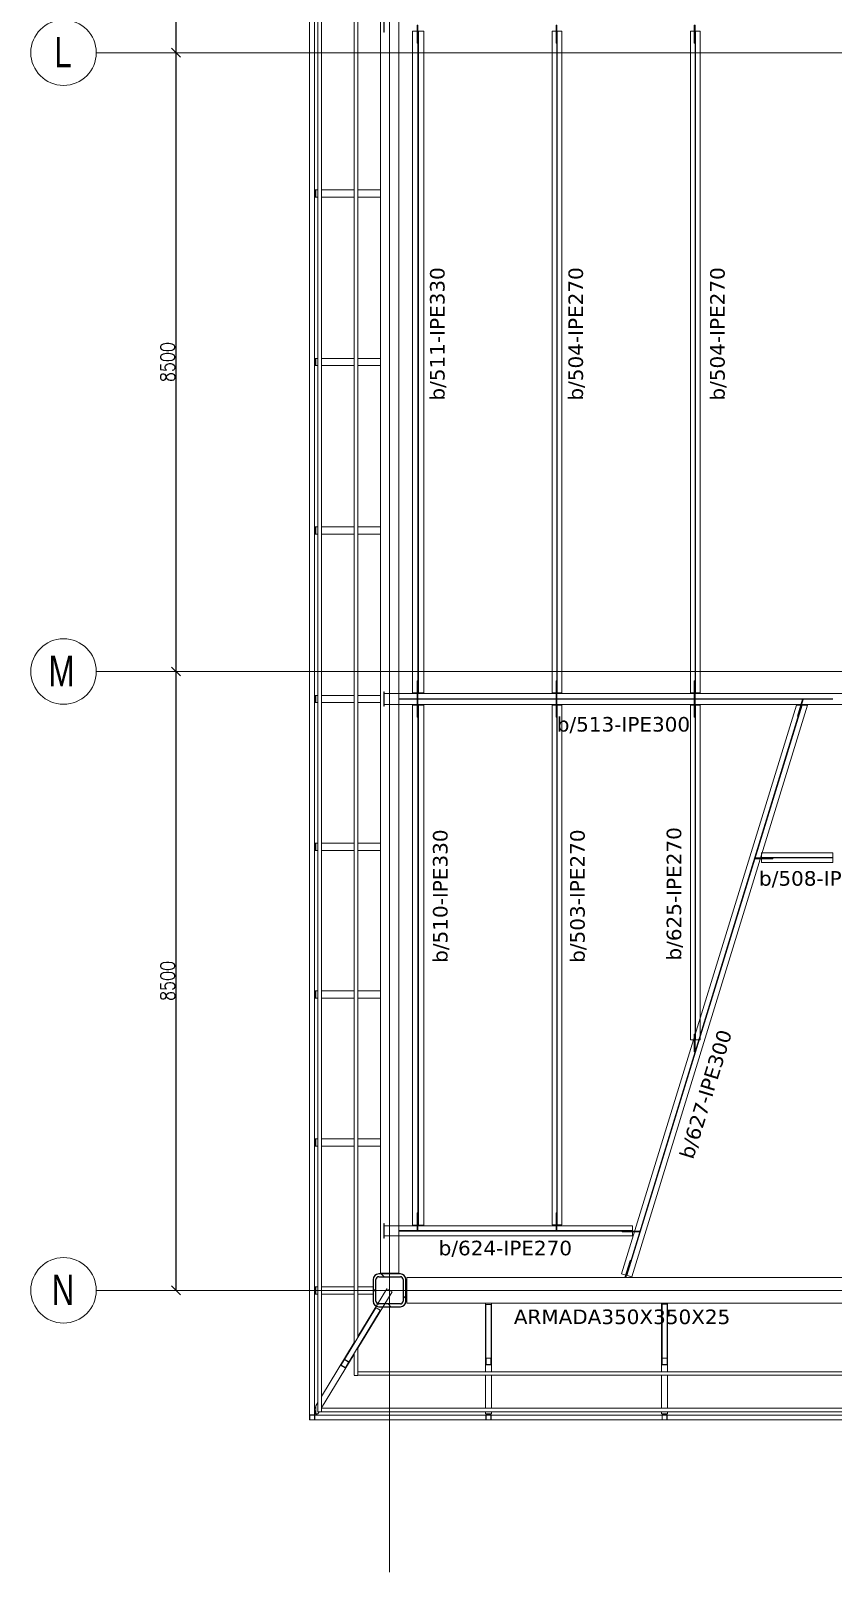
# Model space of a CAD drawing. Header units: millimetres. Extents: x -3255 to 77194, y -21218 to 30112.
# Drawn here: x -900 to 10125, y -3871 to 17300 of the extents above; entities that cross this region are included whole.
import ezdxf

# ---------------------------------------------------------------- set-up
doc = ezdxf.new("R2010")
doc.units = ezdxf.units.MM
doc.header["$LTSCALE"] = 0.9
doc.linetypes.add('Grid Line', pattern=[3.33375, 1.905, -0.47625, 0.47625, -0.47625])
for name, color, linetype, lineweight in [('0-3', 50, 'Continuous', 5), ('A_ALMA', 255, 'Continuous', 5), ('E_COLUMNAS-1', 254, 'Continuous', 5), ('E_COLUMNAS-2', 1, 'Continuous', 25), ('E_COLUMNAS-3', 1, 'Continuous', 35), ('E_EJES', 8, 'Continuous', 9), ('E_EJES-1', 8, 'Grid Line', 9), ('E_TEXTO', 3, 'Continuous', 5), ('E_VIGAS', 5, 'Continuous', 15), ('E_VIGAS-1', 5, 'Continuous', 5), ('E_VIGAS-2', 10, 'Continuous', 5), ('E_VIGAS-3', 5, 'Continuous', 25), ('P-PLATINA', 6, 'Continuous', 13), ('S-COLS-HDLN-1', 52, 'Continuous', 9), ('VIGAS_HCB', 253, 'Continuous', 15)]:
    doc.layers.add(name, color=color, linetype=linetype, lineweight=lineweight)
doc.layers.add('COTAS', color=8, linetype='Continuous')
doc.styles.add('CNI_COTAS', font='romans.shx', dxfattribs={"width": 0.8})
doc.styles.add('Swis721 LtCn BT_1', font='swisscl.ttf', dxfattribs={"height": 0.42})
doc.styles.add('VERDANA', font='verdana.ttf')
doc.dimstyles.new('1.5', dxfattribs={"dimscale": 0, "dimtxt": 200, "dimasz": 120, "dimexe": 4, "dimexo": 4, "dimgap": 15, "dimtad": 1, "dimdec": 0, "dimzin": 4, "dimdsep": 46, "dimtxsty": 'CNI_COTAS', "dimblk": 'OBLIQUE', "dimcen": -0.09, "dimclrd": 256, "dimclrt": 3, "dimadec": 0, "dimazin": 0, "dimtfac": 1, "dimtdec": 0, "dimtmove": 2, "dimatfit": 0, "dimldrblk": 'OBLIQUE', "dimfxl": 0.05, "dimtolj": 1, "dimtzin": 0, "dimarcsym": 0})

# ---------------------------------------------------------------- blocks, each defined once
blk = doc.blocks.new('EST_SFM_VIGA-METALICA-SECCION-C - EST_SFM_VIGA-METALICA-UPN160-1602621-_38_00m_N_E_-NIVEL-10 DOC')
at = {"layer": 'E_VIGAS-1'}
for p, q in [((14.466, 0.047), (-14.455, 0.047)), ((14.471, 0.047), (14.468, 0.047)), ((14.471, 0.047), (14.471, -0.016)), ((-14.46, -0.018), (14.471, -0.018))]:
    blk.add_line(p, q, dxfattribs=at)
blk = doc.blocks.new('EST_SFM_VIGA-METALICA-SECCION-C - EST_SFM_VIGA-METALICA-UPN100-1529610-_38_00m_N_E_-NIVEL-10 DOC')
at = {"layer": 'E_VIGAS-2'}
for p, q in [((14.393, 0.032), (-14.441, 0.032)), ((14.393, 0.032), (14.393, -0.018)), ((-14.442, -0.018), (14.393, -0.018))]:
    blk.add_line(p, q, dxfattribs=at)
blk = doc.blocks.new('EST_SFM_VIGA-METALICA-SECCION-C - EST_SFM_VIGA-METALICA-UPN100-1529678-_38_00m_N_E_-NIVEL-10 DOC')
at = {"layer": 'E_VIGAS-2'}
for p, q in [((13.374, 0.018), (-13.422, 0.018)), ((13.894, 0.018), (13.507, 0.018)), ((13.894, 0.018), (13.894, -0.032)), ((-13.504, -0.032), (13.456, -0.032)), ((13.59, -0.032), (13.893, -0.032))]:
    blk.add_line(p, q, dxfattribs=at)
blk = doc.blocks.new('EST_SFM_VIGA-METALICA-SECCION-C - EST_SFM_VIGA-METALICA-UPN100-1527742-_38_00m_N_E_-NIVEL-10 DOC')
at = {"layer": 'E_VIGAS-2'}
for p, q in [((-34.827, -0.032), (-34.827, 0.018)), ((34.044, 0.018), (-34.827, 0.018)), ((-34.827, -0.032), (34.044, -0.032))]:
    blk.add_line(p, q, dxfattribs=at)
blk = doc.blocks.new('EST_SFM_VIGA-METALICA-SECCION-C - EST_SFM_VIGA-METALICA-UPN100-1527772-_38_00m_N_E_-NIVEL-10 DOC')
at = {"layer": 'E_VIGAS-2'}
for p, q in [((-34.929, -0.018), (-34.929, 0.032)), ((34.942, 0.032), (-34.929, 0.032)), ((-34.929, -0.018), (34.942, -0.018))]:
    blk.add_line(p, q, dxfattribs=at)
blk = doc.blocks.new('EST_SFM_VIGA-METALICA-SECCION-C - EST_SFM_VIGA-METALICA-UPN160-1579051-_38_00m_N_E_-NIVEL-10 DOC')
at = {"layer": 'E_VIGAS-1'}
for p, q in [((-35.108, 0.047), (-35.175, 0.047)), ((-32.753, 0.047), (-35.107, 0.047)), ((-32.685, 0.047), (-32.751, 0.047)), ((-30.333, 0.047), (-32.684, 0.047)), ((-30.265, 0.047), (-30.331, 0.047)), ((30.107, 0.047), (-30.264, 0.047)), ((-35.176, -0.018), (-35.176, -0.012)), ((-35.176, -0.018), (-35.17, -0.018)), ((-35.112, -0.018), (-32.747, -0.018)), ((-32.689, -0.018), (-30.327, -0.018)), ((-30.269, -0.018), (30.113, -0.018))]:
    blk.add_line(p, q, dxfattribs=at)
blk = doc.blocks.new('EST_SCM_COLUMNA-METALICA-SECCION-CUADRADA - EST_SCM_COLUMNA-TUBULAR-CUADRADA_PTEØ_70x70 e_3mm-1587150-_38_00m_N_E_-NIVEL-10 DOC')
at = {"layer": 'E_COLUMNAS-1'}
for p, q in [((-0.035, -0.029), (-0.035, 0.029)), ((-0.032, 0.029), (-0.032, -0.029)), ((-0.029, 0.035), (0.029, 0.035)), ((0.029, 0.032), (-0.029, 0.032)), ((0.032, -0.029), (0.032, 0.029)), ((0.035, 0.029), (0.035, -0.029)), ((-0.029, -0.032), (0.029, -0.032)), ((0.029, -0.035), (-0.029, -0.035))]:
    blk.add_line(p, q, dxfattribs=at)
for centre, radius, start, end in [((-0.029, 0.029), 0.006, 90, 180), ((-0.029, 0.029), 0.003, 90, 180), ((0.029, 0.029), 0.006, 0, 90), ((0.029, 0.029), 0.003, 0, 90), ((0.029, 0.029), 0.006, 10, 80), ((0.029, 0.029), 0.003, 30, 60), ((-0.029, -0.029), 0.006, 180, 270), ((-0.029, -0.029), 0.003, 180, 270), ((0.029, -0.029), 0.006, 270, 0), ((0.029, -0.029), 0.003, 270, 360)]:
    blk.add_arc(centre, radius, start, end, dxfattribs=at)
blk = doc.blocks.new('EST_SCM_COLUMNA-METALICA-SECCION-CUADRADA - EST_SCM_COLUMNA-TUBULAR-CUADRADA_PTEØ_70x70 e_3mm-V24-_38_00m_N_E_-NIVEL-10 DOC')
at = {"layer": 'E_COLUMNAS-1'}
for p, q in [((-0.035, -0.029), (-0.035, 0.029)), ((-0.032, 0.029), (-0.032, -0.029)), ((-0.029, 0.035), (0.029, 0.035)), ((0.029, 0.032), (-0.029, 0.032)), ((0.032, -0.029), (0.032, 0.029)), ((0.035, 0.029), (0.035, -0.029)), ((-0.029, -0.032), (0.029, -0.032)), ((0.029, -0.035), (-0.029, -0.035))]:
    blk.add_line(p, q, dxfattribs=at)
for centre, radius, start, end in [((-0.029, 0.029), 0.006, 90, 180), ((-0.029, 0.029), 0.006, 90, 170), ((-0.029, 0.029), 0.003, 90, 180), ((-0.029, 0.029), 0.003, 90, 150), ((0.029, 0.029), 0.006, 0, 90), ((0.029, 0.029), 0.006, 10, 90), ((0.029, 0.029), 0.003, 0, 90), ((0.029, 0.029), 0.003, 30, 90), ((-0.029, -0.029), 0.006, 180, 270), ((-0.029, -0.029), 0.003, 180, 270), ((0.029, -0.029), 0.006, 270, 0), ((0.029, -0.029), 0.003, 270, 360)]:
    blk.add_arc(centre, radius, start, end, dxfattribs=at)
blk = doc.blocks.new('DCTIB_CNI_EST_MOD-1A-FAC_0001_rvt-2-_38_00m_N_E_-NIVEL-10 DOC')
at = {"layer": 'E_COLUMNAS-1'}
for centre, radius, start, end in [((-75.196, 138.946), 0.006, 10, 80), ((-75.196, 138.946), 0.006, 10, 80), ((-75.196, 138.946), 0.003, 30, 60), ((-75.196, 138.946), 0.003, 30, 60), ((-72.831, 138.946), 0.006, 90, 170), ((-72.831, 138.946), 0.006, 90, 170), ((-72.831, 138.946), 0.003, 90, 150), ((-72.831, 138.946), 0.003, 90, 150), ((-72.773, 138.946), 0.006, 10, 90), ((-72.773, 138.946), 0.006, 10, 90), ((-72.773, 138.946), 0.003, 30, 90), ((-72.773, 138.946), 0.003, 30, 90), ((-70.411, 138.946), 0.006, 90, 170), ((-70.411, 138.946), 0.006, 90, 170), ((-70.411, 138.946), 0.003, 90, 150), ((-70.411, 138.946), 0.003, 90, 150), ((-70.353, 138.946), 0.006, 10, 90), ((-70.353, 138.946), 0.006, 10, 90), ((-70.353, 138.946), 0.003, 30, 90), ((-70.353, 138.946), 0.003, 30, 90)]:
    blk.add_arc(centre, radius, start, end, dxfattribs=at)
at = {"layer": 'E_VIGAS-1'}
for p, q in [((-75.177, 155.778), (-75.195, 155.778)), ((-75.195, 155.731), (-75.181, 155.731)), ((-75.181, 155.725), (-75.195, 155.725)), ((-75.195, 155.678), (-75.177, 155.678)), ((-75.181, 155.731), (-75.176, 155.731)), ((-75.181, 155.731), (-75.176, 155.731)), ((-75.177, 155.731), (-75.181, 155.731)), ((-75.176, 155.725), (-75.181, 155.725)), ((-75.181, 155.725), (-75.177, 155.725)), ((-75.176, 155.725), (-75.181, 155.725)), ((-75.177, 155.741), (-75.177, 155.778)), ((-75.177, 155.778), (-75.175, 155.778)), ((-75.177, 155.678), (-75.177, 155.716)), ((-75.175, 155.678), (-75.177, 155.678)), ((-75.175, 155.678), (-75.175, 155.778)), ((-75.175, 155.778), (-75.147, 155.778)), ((-75.175, 155.778), (-75.175, 155.678)), ((-75.175, 155.678), (-75.147, 155.678)), ((-75.097, 155.778), (-74.647, 155.778)), ((-75.097, 155.678), (-74.647, 155.678)), ((-74.597, 155.778), (-74.286, 155.778)), ((-74.597, 155.678), (-74.286, 155.678)), ((-74.286, 155.778), (-74.286, 155.678)), ((-75.177, 153.464), (-75.195, 153.464)), ((-75.195, 153.417), (-75.181, 153.417)), ((-75.181, 153.411), (-75.195, 153.411)), ((-75.195, 153.364), (-75.177, 153.364)), ((-75.181, 153.417), (-75.176, 153.417)), ((-75.181, 153.417), (-75.176, 153.417)), ((-75.177, 153.417), (-75.181, 153.417)), ((-75.176, 153.411), (-75.181, 153.411)), ((-75.181, 153.411), (-75.177, 153.411)), ((-75.176, 153.411), (-75.181, 153.411)), ((-75.177, 153.464), (-75.175, 153.464)), ((-75.177, 153.426), (-75.177, 153.464)), ((-75.177, 153.364), (-75.177, 153.401)), ((-75.175, 153.364), (-75.177, 153.364)), ((-75.175, 153.364), (-75.175, 153.464)), ((-75.175, 153.464), (-75.175, 153.364)), ((-75.147, 153.464), (-75.175, 153.464)), ((-75.147, 153.364), (-75.175, 153.364)), ((-74.647, 153.464), (-75.097, 153.464)), ((-74.647, 153.364), (-75.097, 153.364)), ((-74.287, 153.464), (-74.597, 153.464)), ((-74.287, 153.364), (-74.597, 153.364)), ((-74.287, 153.464), (-74.287, 153.364)), ((-75.177, 151.149), (-75.195, 151.149)), ((-75.195, 151.102), (-75.181, 151.102)), ((-75.181, 151.097), (-75.195, 151.097)), ((-75.195, 151.049), (-75.177, 151.049)), ((-75.181, 151.102), (-75.176, 151.102)), ((-75.181, 151.102), (-75.176, 151.102)), ((-75.177, 151.102), (-75.181, 151.102)), ((-75.176, 151.097), (-75.181, 151.097)), ((-75.181, 151.097), (-75.177, 151.097)), ((-75.176, 151.097), (-75.181, 151.097)), ((-75.177, 151.112), (-75.177, 151.149)), ((-75.177, 151.149), (-75.175, 151.149)), ((-75.177, 151.049), (-75.177, 151.087)), ((-75.175, 151.049), (-75.177, 151.049)), ((-75.175, 151.049), (-75.175, 151.149)), ((-75.175, 151.149), (-75.147, 151.149)), ((-75.175, 151.149), (-75.175, 151.049)), ((-75.175, 151.049), (-75.147, 151.049)), ((-75.097, 151.149), (-74.647, 151.149)), ((-75.097, 151.049), (-74.647, 151.049)), ((-74.597, 151.149), (-74.287, 151.149)), ((-74.597, 151.049), (-74.287, 151.049)), ((-74.287, 151.149), (-74.287, 151.049)), ((-75.177, 148.835), (-75.195, 148.835)), ((-75.177, 148.835), (-75.175, 148.835)), ((-75.177, 148.798), (-75.177, 148.835)), ((-75.175, 148.735), (-75.175, 148.835)), ((-75.175, 148.835), (-75.175, 148.735)), ((-75.147, 148.835), (-75.175, 148.835)), ((-74.647, 148.835), (-75.097, 148.835)), ((-74.287, 148.835), (-74.597, 148.835)), ((-74.287, 148.835), (-74.287, 148.735)), ((-75.195, 148.788), (-75.181, 148.788)), ((-75.181, 148.782), (-75.195, 148.782)), ((-75.195, 148.735), (-75.177, 148.735)), ((-75.181, 148.788), (-75.176, 148.788)), ((-75.181, 148.788), (-75.176, 148.788)), ((-75.177, 148.788), (-75.181, 148.788)), ((-75.176, 148.782), (-75.181, 148.782)), ((-75.181, 148.782), (-75.177, 148.782)), ((-75.176, 148.782), (-75.181, 148.782)), ((-75.177, 148.735), (-75.177, 148.772)), ((-75.175, 148.735), (-75.177, 148.735)), ((-75.147, 148.735), (-75.175, 148.735)), ((-74.647, 148.735), (-75.097, 148.735)), ((-74.287, 148.735), (-74.597, 148.735)), ((-75.177, 146.804), (-75.195, 146.804)), ((-75.195, 146.757), (-75.181, 146.757)), ((-75.181, 146.752), (-75.195, 146.752)), ((-75.181, 146.757), (-75.176, 146.757)), ((-75.181, 146.757), (-75.176, 146.757)), ((-75.177, 146.757), (-75.181, 146.757)), ((-75.176, 146.752), (-75.181, 146.752)), ((-75.181, 146.752), (-75.177, 146.752)), ((-75.176, 146.752), (-75.181, 146.752)), ((-75.177, 146.767), (-75.177, 146.804)), ((-75.177, 146.804), (-75.175, 146.804)), ((-75.177, 146.704), (-75.177, 146.742)), ((-75.175, 146.704), (-75.175, 146.804)), ((-75.175, 146.804), (-75.147, 146.804)), ((-75.175, 146.804), (-75.175, 146.704)), ((-75.097, 146.804), (-74.647, 146.804)), ((-74.597, 146.804), (-74.286, 146.804)), ((-74.286, 146.804), (-74.286, 146.704)), ((-75.195, 146.704), (-75.177, 146.704)), ((-75.175, 146.704), (-75.177, 146.704)), ((-75.175, 146.704), (-75.147, 146.704)), ((-75.097, 146.704), (-74.647, 146.704)), ((-74.597, 146.704), (-74.286, 146.704)), ((-75.177, 144.774), (-75.195, 144.774)), ((-75.195, 144.726), (-75.181, 144.726)), ((-75.181, 144.721), (-75.195, 144.721)), ((-75.195, 144.674), (-75.177, 144.674)), ((-75.181, 144.726), (-75.176, 144.726)), ((-75.181, 144.726), (-75.176, 144.726)), ((-75.177, 144.726), (-75.181, 144.726)), ((-75.176, 144.721), (-75.181, 144.721)), ((-75.181, 144.721), (-75.177, 144.721)), ((-75.176, 144.721), (-75.181, 144.721)), ((-75.177, 144.774), (-75.175, 144.774)), ((-75.177, 144.736), (-75.177, 144.774)), ((-75.177, 144.674), (-75.177, 144.711)), ((-75.175, 144.674), (-75.177, 144.674)), ((-75.175, 144.674), (-75.175, 144.774)), ((-75.175, 144.774), (-75.175, 144.674)), ((-75.147, 144.774), (-75.175, 144.774)), ((-75.147, 144.674), (-75.175, 144.674)), ((-74.647, 144.774), (-75.097, 144.774)), ((-74.647, 144.674), (-75.097, 144.674)), ((-74.286, 144.774), (-74.597, 144.774)), ((-74.286, 144.674), (-74.597, 144.674)), ((-74.286, 144.774), (-74.286, 144.674)), ((-75.177, 142.743), (-75.195, 142.743)), ((-75.195, 142.696), (-75.181, 142.696)), ((-75.181, 142.696), (-75.176, 142.696)), ((-75.181, 142.696), (-75.176, 142.696)), ((-75.177, 142.696), (-75.181, 142.696)), ((-75.177, 142.706), (-75.177, 142.743)), ((-75.177, 142.743), (-75.175, 142.743)), ((-75.175, 142.643), (-75.175, 142.743)), ((-75.175, 142.743), (-75.147, 142.743)), ((-75.175, 142.743), (-75.175, 142.643)), ((-75.097, 142.743), (-74.647, 142.743)), ((-74.597, 142.743), (-74.287, 142.743)), ((-74.287, 142.743), (-74.287, 142.643)), ((-75.181, 142.69), (-75.195, 142.69)), ((-75.195, 142.643), (-75.177, 142.643)), ((-75.176, 142.69), (-75.181, 142.69)), ((-75.181, 142.69), (-75.177, 142.69)), ((-75.176, 142.69), (-75.181, 142.69)), ((-75.177, 142.643), (-75.177, 142.68)), ((-75.175, 142.643), (-75.177, 142.643)), ((-75.175, 142.643), (-75.147, 142.643)), ((-75.097, 142.643), (-74.647, 142.643)), ((-74.597, 142.643), (-74.287, 142.643)), ((-75.177, 140.712), (-75.195, 140.712)), ((-75.195, 140.665), (-75.181, 140.665)), ((-75.181, 140.66), (-75.195, 140.66)), ((-75.195, 140.612), (-75.177, 140.612)), ((-75.181, 140.665), (-75.176, 140.665)), ((-75.181, 140.665), (-75.176, 140.665)), ((-75.177, 140.665), (-75.181, 140.665)), ((-75.176, 140.66), (-75.181, 140.66)), ((-75.181, 140.66), (-75.177, 140.66)), ((-75.176, 140.66), (-75.181, 140.66)), ((-75.177, 140.712), (-75.175, 140.712)), ((-75.177, 140.675), (-75.177, 140.712)), ((-75.177, 140.612), (-75.177, 140.65)), ((-75.175, 140.612), (-75.177, 140.612)), ((-75.175, 140.612), (-75.175, 140.712)), ((-75.175, 140.712), (-75.175, 140.612)), ((-75.147, 140.712), (-75.175, 140.712)), ((-75.147, 140.612), (-75.175, 140.612)), ((-74.647, 140.712), (-75.097, 140.712)), ((-74.647, 140.612), (-75.097, 140.612)), ((-74.387, 140.712), (-74.597, 140.712)), ((-74.597, 140.027), (-74.197, 140.684)), ((-74.597, 139.869), (-74.127, 140.641)), ((-74.387, 140.612), (-74.597, 140.612)), ((-74.387, 140.712), (-74.387, 140.612)), ((-74.197, 140.684), (-74.127, 140.641)), ((-74.35, 140.421), (-74.782, 139.711)), ((-74.723, 139.675), (-74.29, 140.384)), ((-74.291, 140.389), (-74.346, 140.423)), ((-72.843, 140.488), (-72.815, 140.488)), ((-72.843, 140.487), (-72.761, 140.487)), ((-72.843, 139.545), (-72.843, 140.487)), ((-72.837, 140.465), (-72.837, 139.727)), ((-72.77, 140.469), (-72.834, 140.469)), ((-72.805, 140.488), (-72.805, 140.487)), ((-72.8, 140.488), (-72.805, 140.488)), ((-72.8, 140.487), (-72.8, 140.488)), ((-72.789, 140.488), (-72.761, 140.488)), ((-72.767, 139.727), (-72.767, 140.465)), ((-72.761, 139.545), (-72.761, 140.487)), ((-70.423, 140.488), (-70.341, 140.488)), ((-70.423, 139.545), (-70.423, 140.488)), ((-70.417, 140.468), (-70.417, 139.727)), ((-70.35, 140.472), (-70.414, 140.472)), ((-70.347, 139.727), (-70.347, 140.468)), ((-70.341, 139.545), (-70.341, 140.488)), ((-75.097, 139.206), (-74.647, 139.944)), ((-75.097, 139.048), (-74.647, 139.787)), ((-72.77, 139.731), (-72.834, 139.731)), ((-70.35, 139.731), (-70.414, 139.731)), ((-74.782, 139.711), (-74.828, 139.637)), ((-74.827, 139.632), (-74.772, 139.599)), ((-74.826, 139.637), (-74.781, 139.711)), ((-74.822, 139.644), (-74.826, 139.637)), ((-74.771, 139.601), (-74.826, 139.634)), ((-74.779, 139.714), (-74.781, 139.711)), ((-74.779, 139.712), (-74.724, 139.678)), ((-74.723, 139.68), (-74.778, 139.713)), ((-74.724, 139.676), (-74.769, 139.602)), ((-74.769, 139.602), (-74.765, 139.609)), ((-74.768, 139.601), (-74.723, 139.675)), ((-74.724, 139.676), (-74.722, 139.679)), ((-72.837, 139.727), (-72.837, 139.645)), ((-72.836, 139.731), (-72.836, 139.727)), ((-72.836, 139.645), (-72.836, 139.727)), ((-72.836, 139.652), (-72.836, 139.645)), ((-72.834, 139.729), (-72.77, 139.729)), ((-72.77, 139.643), (-72.834, 139.643)), ((-72.834, 139.641), (-72.77, 139.641)), ((-72.769, 139.727), (-72.769, 139.731)), ((-72.769, 139.727), (-72.769, 139.645)), ((-72.769, 139.645), (-72.769, 139.652)), ((-72.767, 139.645), (-72.767, 139.727)), ((-70.417, 139.727), (-70.417, 139.645)), ((-70.416, 139.731), (-70.416, 139.727)), ((-70.416, 139.645), (-70.416, 139.727)), ((-70.416, 139.652), (-70.416, 139.645)), ((-70.414, 139.729), (-70.35, 139.729)), ((-70.35, 139.643), (-70.414, 139.643)), ((-70.414, 139.641), (-70.35, 139.641)), ((-70.349, 139.727), (-70.349, 139.731)), ((-70.349, 139.727), (-70.349, 139.645)), ((-70.349, 139.645), (-70.349, 139.652)), ((-70.347, 139.645), (-70.347, 139.727)), ((-72.843, 139.045), (-72.843, 139.495)), ((-72.761, 139.045), (-72.761, 139.495)), ((-70.423, 139.045), (-70.423, 139.495)), ((-70.341, 139.045), (-70.341, 139.495)), ((-75.175, 139.078), (-75.147, 139.124)), ((-75.176, 139.065), (-75.195, 139.033)), ((-75.181, 138.994), (-75.178, 138.999)), ((-75.178, 138.99), (-75.181, 138.984)), ((-75.176, 139.023), (-75.176, 139.076)), ((-75.176, 138.966), (-75.176, 138.972)), ((-75.176, 138.972), (-75.176, 138.966)), ((-75.147, 138.966), (-75.176, 138.966)), ((-75.175, 139.078), (-75.175, 138.967)), ((-75.175, 138.967), (-75.147, 138.967)), ((-75.175, 138.961), (-75.174, 138.959)), ((-75.173, 138.957), (-75.172, 138.955)), ((-75.171, 138.952), (-75.171, 138.95)), ((-75.166, 138.947), (-75.155, 138.966)), ((-75.147, 138.967), (-75.13, 138.995)), ((-72.843, 138.967), (-72.843, 138.995)), ((-72.761, 138.967), (-72.843, 138.967)), ((-72.843, 138.966), (-72.843, 138.967)), ((-72.843, 138.967), (-72.761, 138.967)), ((-72.843, 138.966), (-72.815, 138.966)), ((-72.815, 138.966), (-72.843, 138.966)), ((-72.805, 138.961), (-72.805, 138.966)), ((-72.805, 138.952), (-72.805, 138.961)), ((-72.805, 138.947), (-72.805, 138.949)), ((-72.8, 138.966), (-72.8, 138.961)), ((-72.8, 138.961), (-72.8, 138.952)), ((-72.8, 138.949), (-72.8, 138.947)), ((-72.761, 138.966), (-72.789, 138.966)), ((-72.789, 138.966), (-72.761, 138.966)), ((-72.761, 138.967), (-72.761, 138.995)), ((-72.761, 138.967), (-72.761, 138.966)), ((-70.423, 138.967), (-70.423, 138.995)), ((-70.423, 138.966), (-70.423, 138.967)), ((-70.423, 138.967), (-70.341, 138.967)), ((-70.395, 138.966), (-70.423, 138.966)), ((-70.385, 138.961), (-70.385, 138.966)), ((-70.385, 138.952), (-70.385, 138.961)), ((-70.385, 138.947), (-70.385, 138.949)), ((-70.38, 138.966), (-70.38, 138.961)), ((-70.38, 138.961), (-70.38, 138.952)), ((-70.38, 138.949), (-70.38, 138.947)), ((-70.341, 138.966), (-70.369, 138.966)), ((-70.341, 138.967), (-70.341, 138.995)), ((-70.341, 138.967), (-70.341, 138.966))]:
    blk.add_line(p, q, dxfattribs=at)
at = {"layer": 'E_VIGAS-1', "flags": 128}
for points in [[(-74.35, 140.421), (-74.35, 140.422), (-74.349, 140.422), (-74.348, 140.423), (-74.348, 140.423), (-74.347, 140.423), (-74.346, 140.423), (-74.346, 140.423)], [(-74.291, 140.389), (-74.29, 140.389), (-74.29, 140.388), (-74.29, 140.388), (-74.29, 140.387), (-74.29, 140.386), (-74.29, 140.385), (-74.29, 140.384)], [(-72.834, 140.469), (-72.835, 140.469), (-72.835, 140.468), (-72.836, 140.468), (-72.836, 140.467), (-72.837, 140.466), (-72.837, 140.466), (-72.837, 140.465)], [(-72.767, 140.465), (-72.767, 140.466), (-72.767, 140.466), (-72.768, 140.467), (-72.768, 140.468), (-72.769, 140.468), (-72.769, 140.469), (-72.77, 140.469)], [(-70.414, 140.472), (-70.415, 140.471), (-70.415, 140.471), (-70.416, 140.471), (-70.416, 140.47), (-70.417, 140.469), (-70.417, 140.469), (-70.417, 140.468)], [(-70.347, 140.468), (-70.347, 140.469), (-70.347, 140.469), (-70.348, 140.47), (-70.348, 140.471), (-70.349, 140.471), (-70.349, 140.471), (-70.35, 140.472)], [(-72.834, 139.731), (-72.835, 139.731), (-72.835, 139.731), (-72.836, 139.73), (-72.836, 139.73), (-72.837, 139.729), (-72.837, 139.728), (-72.837, 139.727)], [(-72.767, 139.727), (-72.767, 139.728), (-72.767, 139.729), (-72.768, 139.73), (-72.768, 139.73), (-72.769, 139.731), (-72.769, 139.731), (-72.77, 139.731)], [(-70.414, 139.731), (-70.415, 139.731), (-70.415, 139.731), (-70.416, 139.73), (-70.416, 139.73), (-70.417, 139.729), (-70.417, 139.728), (-70.417, 139.727)], [(-70.347, 139.727), (-70.347, 139.728), (-70.347, 139.729), (-70.348, 139.73), (-70.348, 139.73), (-70.349, 139.731), (-70.349, 139.731), (-70.35, 139.731)], [(-74.828, 139.637), (-74.828, 139.636), (-74.828, 139.636), (-74.828, 139.635), (-74.828, 139.634), (-74.828, 139.633), (-74.828, 139.633), (-74.827, 139.632)], [(-74.826, 139.634), (-74.826, 139.634), (-74.826, 139.635), (-74.827, 139.635), (-74.827, 139.635), (-74.827, 139.636), (-74.826, 139.636), (-74.826, 139.637)], [(-74.778, 139.713), (-74.778, 139.714), (-74.779, 139.714), (-74.78, 139.714), (-74.78, 139.713), (-74.781, 139.713), (-74.782, 139.712), (-74.782, 139.711)], [(-74.781, 139.711), (-74.781, 139.711), (-74.78, 139.711), (-74.78, 139.712), (-74.78, 139.712), (-74.779, 139.712), (-74.779, 139.712), (-74.779, 139.712)], [(-74.772, 139.599), (-74.772, 139.599), (-74.771, 139.599), (-74.77, 139.599), (-74.77, 139.599), (-74.769, 139.6), (-74.768, 139.6), (-74.768, 139.601)], [(-74.769, 139.602), (-74.769, 139.601), (-74.77, 139.601), (-74.77, 139.601), (-74.77, 139.601), (-74.771, 139.601), (-74.771, 139.601), (-74.771, 139.601), (-74.771, 139.601)], [(-74.724, 139.678), (-74.724, 139.678), (-74.724, 139.678), (-74.724, 139.678), (-74.723, 139.677), (-74.724, 139.677), (-74.724, 139.676), (-74.724, 139.676)], [(-74.723, 139.675), (-74.722, 139.676), (-74.722, 139.677), (-74.722, 139.678), (-74.722, 139.678), (-74.722, 139.679), (-74.722, 139.68), (-74.723, 139.68)], [(-72.837, 139.645), (-72.837, 139.644), (-72.837, 139.643), (-72.836, 139.642), (-72.836, 139.641), (-72.835, 139.641), (-72.835, 139.641), (-72.834, 139.641)], [(-72.836, 139.727), (-72.836, 139.728), (-72.835, 139.728), (-72.835, 139.728), (-72.835, 139.729), (-72.835, 139.729), (-72.834, 139.729), (-72.834, 139.729)], [(-72.834, 139.643), (-72.834, 139.643), (-72.835, 139.643), (-72.835, 139.643), (-72.835, 139.643), (-72.835, 139.644), (-72.836, 139.644), (-72.836, 139.645)], [(-72.77, 139.729), (-72.77, 139.729), (-72.769, 139.729), (-72.769, 139.729), (-72.769, 139.728), (-72.769, 139.728), (-72.769, 139.728), (-72.769, 139.727)], [(-72.77, 139.641), (-72.769, 139.641), (-72.769, 139.641), (-72.768, 139.641), (-72.768, 139.642), (-72.767, 139.643), (-72.767, 139.644), (-72.767, 139.645)], [(-72.769, 139.645), (-72.769, 139.644), (-72.769, 139.644), (-72.769, 139.643), (-72.769, 139.643), (-72.769, 139.643), (-72.77, 139.643), (-72.77, 139.643)], [(-70.417, 139.645), (-70.417, 139.644), (-70.417, 139.643), (-70.416, 139.642), (-70.416, 139.641), (-70.415, 139.641), (-70.415, 139.641), (-70.414, 139.641)], [(-70.416, 139.727), (-70.416, 139.728), (-70.415, 139.728), (-70.415, 139.728), (-70.415, 139.729), (-70.415, 139.729), (-70.414, 139.729), (-70.414, 139.729)], [(-70.414, 139.643), (-70.414, 139.643), (-70.415, 139.643), (-70.415, 139.643), (-70.415, 139.643), (-70.415, 139.644), (-70.416, 139.644), (-70.416, 139.645)], [(-70.35, 139.729), (-70.35, 139.729), (-70.349, 139.729), (-70.349, 139.729), (-70.349, 139.728), (-70.349, 139.728), (-70.349, 139.728), (-70.349, 139.727)], [(-70.35, 139.641), (-70.349, 139.641), (-70.349, 139.641), (-70.348, 139.641), (-70.348, 139.642), (-70.347, 139.643), (-70.347, 139.644), (-70.347, 139.645)], [(-70.349, 139.645), (-70.349, 139.644), (-70.349, 139.644), (-70.349, 139.643), (-70.349, 139.643), (-70.349, 139.643), (-70.35, 139.643), (-70.35, 139.643)], [(-75.195, 138.971), (-75.191, 138.978), (-75.186, 138.987), (-75.181, 138.994)], [(-75.181, 138.984), (-75.186, 138.977), (-75.191, 138.968), (-75.195, 138.961)], [(-75.19, 138.971), (-75.186, 138.97), (-75.182, 138.968), (-75.178, 138.964), (-75.175, 138.96), (-75.172, 138.956), (-75.171, 138.951), (-75.17, 138.947)], [(-75.176, 139.076), (-75.176, 139.077), (-75.175, 139.078)], [(-75.147, 138.967), (-75.147, 138.967), (-75.147, 138.966)]]:
    blk.add_lwpolyline(points, dxfattribs=at)
at = {"layer": 'E_VIGAS-1'}
for centre, start_param, end_param in [((-72.815, 140.488), 0, 1.570796), ((-72.815, 140.487), 4.974188, 5.497787), ((-72.815, 140.487), 6.021386, 6.283185), ((-72.789, 140.488), 1.570796, 3.141593), ((-72.789, 140.487), 3.141593, 3.403392), ((-72.789, 140.487), 3.926991, 4.45059)]:
    blk.add_ellipse(centre, major_axis=(0.0107, 0), ratio=0.002301, start_param=start_param, end_param=end_param, dxfattribs=at)
for points, knots in [([(-75.181, 155.731), (-75.181, 155.731), (-75.18, 155.731), (-75.179, 155.732), (-75.178, 155.733), (-75.177, 155.734), (-75.177, 155.735), (-75.177, 155.736), (-75.177, 155.738), (-75.177, 155.74), (-75.177, 155.741)], [0, 0, 0, 0, 0.142857, 0.285714, 0.428571, 0.571429, 0.678571, 0.732143, 0.785714, 1, 1, 1, 1]), ([(-75.177, 155.716), (-75.177, 155.716), (-75.177, 155.718), (-75.177, 155.72), (-75.177, 155.722), (-75.178, 155.724), (-75.179, 155.725), (-75.181, 155.725), (-75.181, 155.725)], [0, 0, 0, 0, 0.142857, 0.285714, 0.428571, 0.571429, 0.785714, 1, 1, 1, 1]), ([(-75.181, 153.417), (-75.181, 153.417), (-75.18, 153.417), (-75.179, 153.417), (-75.178, 153.418), (-75.177, 153.42), (-75.177, 153.421), (-75.177, 153.422), (-75.177, 153.424), (-75.177, 153.425), (-75.177, 153.426)], [0, 0, 0, 0, 0.142857, 0.285714, 0.428571, 0.571429, 0.678571, 0.732143, 0.785714, 1, 1, 1, 1]), ([(-75.177, 153.401), (-75.177, 153.402), (-75.177, 153.403), (-75.177, 153.406), (-75.177, 153.408), (-75.178, 153.409), (-75.179, 153.411), (-75.181, 153.411), (-75.181, 153.411)], [0, 0, 0, 0, 0.142857, 0.285714, 0.428571, 0.571429, 0.785714, 1, 1, 1, 1]), ([(-75.181, 151.102), (-75.181, 151.102), (-75.18, 151.102), (-75.179, 151.103), (-75.178, 151.104), (-75.177, 151.105), (-75.177, 151.107), (-75.177, 151.108), (-75.177, 151.109), (-75.177, 151.111), (-75.177, 151.112)], [0, 0, 0, 0, 0.142857, 0.285714, 0.428571, 0.571429, 0.678571, 0.732143, 0.785714, 1, 1, 1, 1]), ([(-75.177, 151.087), (-75.177, 151.088), (-75.177, 151.089), (-75.177, 151.091), (-75.177, 151.093), (-75.178, 151.095), (-75.179, 151.096), (-75.181, 151.097), (-75.181, 151.097)], [0, 0, 0, 0, 0.142857, 0.285714, 0.428571, 0.571429, 0.785714, 1, 1, 1, 1]), ([(-75.181, 148.788), (-75.181, 148.788), (-75.18, 148.788), (-75.179, 148.788), (-75.178, 148.79), (-75.177, 148.791), (-75.177, 148.792), (-75.177, 148.793), (-75.177, 148.795), (-75.177, 148.796), (-75.177, 148.798)], [0, 0, 0, 0, 0.142857, 0.285714, 0.428571, 0.571429, 0.678571, 0.732143, 0.785714, 1, 1, 1, 1]), ([(-75.177, 148.772), (-75.177, 148.773), (-75.177, 148.775), (-75.177, 148.777), (-75.177, 148.779), (-75.178, 148.781), (-75.179, 148.782), (-75.181, 148.782), (-75.181, 148.782)], [0, 0, 0, 0, 0.142857, 0.285714, 0.428571, 0.571429, 0.785714, 1, 1, 1, 1]), ([(-75.181, 146.757), (-75.181, 146.757), (-75.18, 146.757), (-75.179, 146.758), (-75.178, 146.759), (-75.177, 146.76), (-75.177, 146.762), (-75.177, 146.763), (-75.177, 146.764), (-75.177, 146.766), (-75.177, 146.767)], [0, 0, 0, 0, 0.142857, 0.285714, 0.428571, 0.571429, 0.678571, 0.732143, 0.785714, 1, 1, 1, 1]), ([(-75.177, 146.742), (-75.177, 146.742), (-75.177, 146.744), (-75.177, 146.746), (-75.177, 146.748), (-75.178, 146.75), (-75.179, 146.751), (-75.181, 146.752), (-75.181, 146.752)], [0, 0, 0, 0, 0.142857, 0.285714, 0.428571, 0.571429, 0.785714, 1, 1, 1, 1]), ([(-75.181, 144.726), (-75.181, 144.726), (-75.18, 144.727), (-75.179, 144.727), (-75.178, 144.728), (-75.177, 144.73), (-75.177, 144.731), (-75.177, 144.732), (-75.177, 144.734), (-75.177, 144.735), (-75.177, 144.736)], [0, 0, 0, 0, 0.142857, 0.285714, 0.428571, 0.571429, 0.678571, 0.732143, 0.785714, 1, 1, 1, 1]), ([(-75.177, 144.713), (-75.177, 144.713), (-75.177, 144.714), (-75.177, 144.716), (-75.177, 144.718), (-75.178, 144.719), (-75.179, 144.721), (-75.181, 144.721), (-75.181, 144.721)], [0.1002965, 0.1002965, 0.1002965, 0.1002965, 0.1428571, 0.2857143, 0.4285714, 0.5714286, 0.7857143, 1, 1, 1, 1]), ([(-75.181, 142.696), (-75.181, 142.696), (-75.18, 142.696), (-75.179, 142.697), (-75.178, 142.698), (-75.177, 142.699), (-75.177, 142.7), (-75.177, 142.701), (-75.177, 142.703), (-75.177, 142.704), (-75.177, 142.706)], [0, 0, 0, 0, 0.142857, 0.285714, 0.428571, 0.571429, 0.678571, 0.732143, 0.785714, 1, 1, 1, 1]), ([(-75.177, 142.68), (-75.177, 142.681), (-75.177, 142.683), (-75.177, 142.685), (-75.177, 142.687), (-75.178, 142.689), (-75.179, 142.69), (-75.181, 142.69), (-75.181, 142.69)], [0, 0, 0, 0, 0.142857, 0.285714, 0.428571, 0.571429, 0.785714, 1, 1, 1, 1]), ([(-75.181, 140.665), (-75.181, 140.665), (-75.18, 140.665), (-75.179, 140.666), (-75.178, 140.667), (-75.177, 140.668), (-75.177, 140.67), (-75.177, 140.671), (-75.177, 140.672), (-75.177, 140.674), (-75.177, 140.675)], [0, 0, 0, 0, 0.142857, 0.285714, 0.428571, 0.571429, 0.678571, 0.732143, 0.785714, 1, 1, 1, 1]), ([(-75.177, 140.65), (-75.177, 140.651), (-75.177, 140.652), (-75.177, 140.654), (-75.177, 140.656), (-75.178, 140.658), (-75.179, 140.659), (-75.181, 140.66), (-75.181, 140.66)], [0, 0, 0, 0, 0.142857, 0.285714, 0.428571, 0.571429, 0.785714, 1, 1, 1, 1]), ([(-75.181, 138.994), (-75.18, 138.996), (-75.178, 139.001), (-75.177, 139.009), (-75.176, 139.016), (-75.176, 139.021), (-75.176, 139.023)], [0, 0, 0, 0, 0.285714, 0.571429, 0.785714, 1, 1, 1, 1]), ([(-75.176, 138.972), (-75.176, 138.973), (-75.176, 138.975), (-75.176, 138.977), (-75.176, 138.978), (-75.176, 138.979), (-75.177, 138.98), (-75.177, 138.98), (-75.177, 138.981), (-75.177, 138.982), (-75.177, 138.982), (-75.177, 138.982), (-75.177, 138.982), (-75.177, 138.982), (-75.177, 138.983), (-75.177, 138.984), (-75.177, 138.984), (-75.177, 138.985), (-75.177, 138.985), (-75.177, 138.985), (-75.177, 138.985), (-75.177, 138.985), (-75.178, 138.986), (-75.178, 138.986), (-75.178, 138.987), (-75.178, 138.987), (-75.179, 138.987), (-75.179, 138.987), (-75.179, 138.987), (-75.18, 138.987), (-75.18, 138.986), (-75.181, 138.986), (-75.181, 138.985), (-75.181, 138.984)], [0, 0, 0, 0, 0.142857, 0.214286, 0.25, 0.285714, 0.321429, 0.357143, 0.392857, 0.410714, 0.419643, 0.428571, 0.4375, 0.446429, 0.464286, 0.5, 0.535714, 0.553571, 0.5625, 0.571429, 0.580357, 0.589286, 0.607143, 0.642857, 0.678571, 0.714286, 0.75, 0.785714, 0.821429, 0.839286, 0.857143, 0.928571, 1, 1, 1, 1]), ([(-75.181, 138.984), (-75.181, 138.985), (-75.181, 138.986), (-75.18, 138.986), (-75.18, 138.987), (-75.179, 138.987), (-75.179, 138.987), (-75.179, 138.987), (-75.178, 138.987), (-75.178, 138.987)], [0, 0, 0, 0, 0.0714286, 0.1428571, 0.1607143, 0.1785714, 0.2142857, 0.25, 0.2857143, 0.2857143, 0.2857143, 0.2857143]), ([(-75.177, 138.982), (-75.177, 138.982), (-75.177, 138.982), (-75.177, 138.982), (-75.177, 138.981), (-75.177, 138.98), (-75.177, 138.98), (-75.176, 138.979), (-75.176, 138.978), (-75.176, 138.977), (-75.176, 138.975), (-75.176, 138.973), (-75.176, 138.972)], [0.5714286, 0.5714286, 0.5714286, 0.5714286, 0.5803571, 0.5892857, 0.6071429, 0.6428571, 0.6785714, 0.7142857, 0.75, 0.7857143, 0.8571429, 1, 1, 1, 1]), ([(-72.815, 138.966), (-72.814, 138.966), (-72.813, 138.966), (-72.81, 138.966), (-72.808, 138.965), (-72.806, 138.964), (-72.805, 138.963), (-72.805, 138.962), (-72.805, 138.961)], [0, 0, 0, 0, 0.142857, 0.285714, 0.428571, 0.571429, 0.785714, 1, 1, 1, 1]), ([(-72.805, 138.961), (-72.805, 138.962), (-72.805, 138.963), (-72.807, 138.965), (-72.808, 138.965), (-72.81, 138.966), (-72.811, 138.966), (-72.812, 138.966), (-72.814, 138.966), (-72.815, 138.966)], [0, 0, 0, 0, 0.285714, 0.428571, 0.571429, 0.678571, 0.732143, 0.785714, 1, 1, 1, 1]), ([(-72.789, 138.966), (-72.79, 138.966), (-72.791, 138.966), (-72.794, 138.966), (-72.796, 138.965), (-72.798, 138.965), (-72.799, 138.963), (-72.8, 138.962), (-72.8, 138.961)], [0, 0, 0, 0, 0.142857, 0.285714, 0.428571, 0.571429, 0.785714, 1, 1, 1, 1]), ([(-72.8, 138.961), (-72.8, 138.962), (-72.799, 138.963), (-72.798, 138.965), (-72.796, 138.965), (-72.795, 138.966), (-72.794, 138.966), (-72.792, 138.966), (-72.79, 138.966), (-72.789, 138.966)], [0, 0, 0, 0, 0.285714, 0.428571, 0.571429, 0.678571, 0.732143, 0.785714, 1, 1, 1, 1]), ([(-70.395, 138.966), (-70.394, 138.966), (-70.393, 138.966), (-70.39, 138.966), (-70.388, 138.965), (-70.386, 138.964), (-70.385, 138.963), (-70.385, 138.962), (-70.385, 138.961)], [0, 0, 0, 0, 0.142857, 0.285714, 0.428571, 0.571429, 0.785714, 1, 1, 1, 1]), ([(-70.385, 138.961), (-70.385, 138.962), (-70.385, 138.963), (-70.387, 138.965), (-70.388, 138.965), (-70.39, 138.966), (-70.391, 138.966), (-70.392, 138.966), (-70.394, 138.966), (-70.395, 138.966)], [0, 0, 0, 0, 0.285714, 0.428571, 0.571429, 0.678571, 0.732143, 0.785714, 1, 1, 1, 1]), ([(-70.369, 138.966), (-70.37, 138.966), (-70.371, 138.966), (-70.374, 138.966), (-70.376, 138.965), (-70.378, 138.964), (-70.379, 138.963), (-70.38, 138.962), (-70.38, 138.961)], [0, 0, 0, 0, 0.142857, 0.285714, 0.428571, 0.571429, 0.785714, 1, 1, 1, 1]), ([(-70.38, 138.961), (-70.38, 138.962), (-70.379, 138.963), (-70.378, 138.965), (-70.376, 138.965), (-70.375, 138.966), (-70.374, 138.966), (-70.372, 138.966), (-70.37, 138.966), (-70.369, 138.966)], [0, 0, 0, 0, 0.285714, 0.428571, 0.571429, 0.678571, 0.732143, 0.785714, 1, 1, 1, 1])]:
    blk.add_open_spline(points, degree=3, knots=knots, dxfattribs=at)
for points in [[(-75.178, 139.001), (-75.179, 139), (-75.18, 138.997), (-75.181, 138.995), (-75.181, 138.994)], [(-75.176, 139.023), (-75.176, 139.021), (-75.176, 139.018), (-75.177, 139.014), (-75.177, 139.011), (-75.177, 139.009)], [(-75.176, 138.966), (-75.176, 138.966), (-75.176, 138.967), (-75.175, 138.967), (-75.175, 138.967)]]:
    blk.add_open_spline(points, degree=3, dxfattribs=at)
at = {"layer": 'E_COLUMNAS-1'}
for name, p in [('EST_SCM_COLUMNA-METALICA-SECCION-CUADRADA - EST_SCM_COLUMNA-TUBULAR-CUADRADA_PTEØ_70x70 e_3mm-1587150-_38_00m_N_E_-NIVEL-10 DOC', (-75.225, 138.917)), ('EST_SCM_COLUMNA-METALICA-SECCION-CUADRADA - EST_SCM_COLUMNA-TUBULAR-CUADRADA_PTEØ_70x70 e_3mm-V24-_38_00m_N_E_-NIVEL-10 DOC', (-72.802, 138.917)), ('EST_SCM_COLUMNA-METALICA-SECCION-CUADRADA - EST_SCM_COLUMNA-TUBULAR-CUADRADA_PTEØ_70x70 e_3mm-V24-_38_00m_N_E_-NIVEL-10 DOC', (-70.382, 138.917))]:
    blk.add_blockref(name, p, dxfattribs=at)
at = {"layer": 'E_VIGAS-1'}
for name, p, rotation in [('EST_SFM_VIGA-METALICA-SECCION-C - EST_SFM_VIGA-METALICA-UPN160-1602621-_38_00m_N_E_-NIVEL-10 DOC', (-75.242, 153.418), 270), ('EST_SFM_VIGA-METALICA-SECCION-C - EST_SFM_VIGA-METALICA-UPN100-1529610-_38_00m_N_E_-NIVEL-10 DOC', (-75.13, 153.388), 269.9999999999999), ('EST_SFM_VIGA-METALICA-SECCION-C - EST_SFM_VIGA-METALICA-UPN100-1529678-_38_00m_N_E_-NIVEL-10 DOC', (-74.615, 153.388), 270.0000000000001)]:
    blk.add_blockref(name, p, dxfattribs=dict(at, rotation=rotation))
for name, p in [('EST_SFM_VIGA-METALICA-SECCION-C - EST_SFM_VIGA-METALICA-UPN100-1527742-_38_00m_N_E_-NIVEL-10 DOC', (-39.77, 139.527)), ('EST_SFM_VIGA-METALICA-SECCION-C - EST_SFM_VIGA-METALICA-UPN160-1579051-_38_00m_N_E_-NIVEL-10 DOC', (-40.084, 138.9)), ('EST_SFM_VIGA-METALICA-SECCION-C - EST_SFM_VIGA-METALICA-UPN100-1527772-_38_00m_N_E_-NIVEL-10 DOC', (-40.169, 139.013))]:
    blk.add_blockref(name, p, dxfattribs=at)
blk = doc.blocks.new('EST_SCM_COLUMNA-METALICA-SECCION-CUADRADA - EST_SCM_COLUMNA-TUBULAR-CUADRADA_ARMADA_450X450X38-V33-_38_00m_N_E_-NIVEL-10 DOC')
at = {"layer": 'S-COLS-HDLN-1'}
h = blk.add_hatch(dxfattribs=at)
h.set_pattern_fill('FP_12', color=256, style=0, pattern_type=2)
h.set_pattern_definition([(135, (74.162, -140.662), (-0.15909903, -0.15909903), [])])
h.paths.add_polyline_path([(0.034, -0.225), (0.149, -0.225), (0.178, -0.219), (0.203, -0.203), (0.22, -0.174), (0.225, -0.149), (0.225, 0.149), (0.219, 0.178), (0.203, 0.203), (0.178, 0.219), (0.149, 0.225), (-0.149, 0.225), (-0.181, 0.217), (-0.203, 0.203), (-0.219, 0.178), (-0.225, 0.149), (-0.225, -0.149), (-0.219, -0.178), (-0.203, -0.203), (-0.178, -0.219), (-0.149, -0.225), (-0.125, -0.225)])
h.paths.add_polyline_path([(-0.149, -0.187), (-0.168, -0.182), (-0.182, -0.168), (-0.187, -0.149), (-0.187, 0.149), (-0.182, 0.168), (-0.168, 0.182), (-0.149, 0.187), (0.149, 0.187), (0.168, 0.182), (0.182, 0.168), (0.187, 0.149), (0.187, -0.149), (0.182, -0.168), (0.168, -0.182), (0.149, -0.187), (-0.125, -0.187)])
at = {"layer": 'E_COLUMNAS-2'}
for p, q in [((0.149, 0.225), (-0.149, 0.225)), ((-0.225, 0.149), (-0.225, -0.149)), ((-0.187, -0.149), (-0.187, 0.149)), ((-0.149, 0.187), (0.149, 0.187)), ((0.187, 0.149), (0.187, -0.149)), ((0.225, -0.149), (0.225, 0.149)), ((0.149, -0.187), (-0.149, -0.187)), ((-0.149, -0.225), (0.149, -0.225))]:
    blk.add_line(p, q, dxfattribs=at)
for centre, radius, start, end in [((-0.149, 0.149), 0.076, 90, 180), ((0.149, 0.149), 0.076, 360, 90), ((-0.149, 0.149), 0.038, 90, 180), ((0.149, 0.149), 0.038, 0, 90), ((-0.149, -0.149), 0.076, 180, 270), ((-0.149, -0.149), 0.038, 180, 270), ((0.149, -0.149), 0.038, 270, 0), ((0.149, -0.149), 0.076, 270, 360)]:
    blk.add_arc(centre, radius, start, end, dxfattribs=at)
blk = doc.blocks.new('Grid - CNI_NOMBRE EJES-372759-_38_00m_N_E_-NIVEL-10 DOC')
at = {"layer": 'E_EJES'}
blk.add_circle((0, 0), 0.003, dxfattribs=at)
blk = doc.blocks.new('_Oblique')
at = {"color": 0, "linetype": 'ByBlock', "lineweight": -2}
blk.add_line((-0.5, -0.5), (0.5, 0.5), dxfattribs=at)
blk = doc.blocks.new('*D467')
at = {"layer": 'COTAS', "lineweight": -2, "transparency": 16777216}
blk.add_line((1095, 0), (1095, 8500), dxfattribs=at)
at = {"layer": 'Defpoints', "color": 0, "transparency": 16777216}
for p in [(1095, 8500), (1095, 8500), (1095, 0)]:
    blk.add_point(p, dxfattribs=at)
at = {"layer": 'COTAS', "lineweight": -2, "transparency": 16777216, "xscale": 120, "yscale": 120, "zscale": 120}
for p, rotation in [((1095, 8500), 90), ((1095, 0), 270)]:
    blk.add_blockref('_Oblique', p, dxfattribs=dict(at, rotation=rotation))
at = {"layer": 'COTAS', "color": 3, "transparency": 16777216, "insert": (980, 4250), "char_height": 200, "attachment_point": 5, "rotation": 90, "style": 'CNI_COTAS'}
blk.add_mtext('\\A1;8500', dxfattribs=at)
blk = doc.blocks.new('*D468')
at = {"layer": 'COTAS', "lineweight": -2, "transparency": 16777216}
blk.add_line((1095, 8500), (1095, 17000), dxfattribs=at)
at = {"layer": 'Defpoints', "color": 0, "transparency": 16777216}
for p in [(1095, 17000), (1095, 17000), (1095, 8500)]:
    blk.add_point(p, dxfattribs=at)
at = {"layer": 'COTAS', "lineweight": -2, "transparency": 16777216, "xscale": 120, "yscale": 120, "zscale": 120}
for p, rotation in [((1095, 17000), 90), ((1095, 8500), 270)]:
    blk.add_blockref('_Oblique', p, dxfattribs=dict(at, rotation=rotation))
at = {"layer": 'COTAS', "color": 3, "transparency": 16777216, "insert": (980, 12750), "char_height": 200, "attachment_point": 5, "rotation": 90, "style": 'CNI_COTAS'}
blk.add_mtext('\\A1;8500', dxfattribs=at)
blk = doc.blocks.new('*D469')
at = {"layer": 'COTAS', "lineweight": -2, "transparency": 16777216}
blk.add_line((1095, 17000), (1095, 25500), dxfattribs=at)
at = {"layer": 'Defpoints', "color": 0, "transparency": 16777216}
for p in [(1095, 25500), (1095, 25500), (1095, 17000)]:
    blk.add_point(p, dxfattribs=at)
at = {"layer": 'COTAS', "lineweight": -2, "transparency": 16777216, "xscale": 120, "yscale": 120, "zscale": 120}
for p, rotation in [((1095, 25500), 90), ((1095, 17000), 270)]:
    blk.add_blockref('_Oblique', p, dxfattribs=dict(at, rotation=rotation))
at = {"layer": 'COTAS', "color": 3, "transparency": 16777216, "insert": (980, 21250), "char_height": 200, "attachment_point": 5, "rotation": 90, "style": 'CNI_COTAS'}
blk.add_mtext('\\A1;8500', dxfattribs=at)

msp = doc.modelspace()

# ---------------------------------------------------------------- linework, layer by layer
at = {"layer": 'A_ALMA'}
for p, q in [((4418.5, 8207.5), (4418.5, 17295.1)), ((4426, 8207.5), (4426, 17295.1)), ((6326.4, 8207.5), (6326.4, 17295.1)), ((6333, 8207.5), (6333, 17295.1)), ((8226.4, 8207.5), (8226.4, 17295.1)), ((8233, 8207.5), (8233, 17295.1)), ((8226.4, 8207.5), (8226.4, 10670.2)), ((8233, 8207.5), (8233, 10670.2)), ((4164.7, 8126.1), (10119.7, 8126.1)), ((4164.7, 8119), (10119.7, 8119)), ((4418.5, 895.1), (4418.5, 8037.5)), ((4426, 895.1), (4426, 8037.5)), ((6326.4, 898), (6326.4, 8037.5)), ((6333, 898), (6333, 8037.5)), ((7283.4, 207.6), (9689.8, 8038)), ((7290.2, 205.5), (9697.2, 8038)), ((8226.4, 3520.2), (8226.4, 8037.5)), ((8233, 3439.4), (8233, 8037.5)), ((9138.2, 5945.7), (10119.7, 5945.7)), ((9138.2, 5939.1), (10119.7, 5939.1)), ((4164.7, 820.9), (7365.4, 820.9)), ((4164.7, 814.3), (7365.4, 814.3))]:
    msp.add_line(p, q, dxfattribs=at)
at = {"layer": 'E_EJES-1'}
for p, q in [((4028.7, -3871.2), (4028.7, 29212.2)), ((0, 17000), (76293.9, 17000)), ((0, 8500), (76293.9, 8500)), ((0, 0), (76293.9, 0))]:
    msp.add_line(p, q, dxfattribs=at)
at = {"layer": 'E_VIGAS', "color": 30, "true_color": 0xf26722}
msp.add_lwpolyline([(3904.7, 235), (4154.7, 235), (4154.7, 25265), (3904.7, 25265)], close=True, dxfattribs=at)
at = {"layer": 'E_VIGAS-3', "flags": 128}
for points in [[(4266, 124.3), (4265, 123.8), (4264.1, 123.2), (4263.5, 122.5), (4263.1, 121.8), (4263, 121)], [(4263, -121), (4263.1, -121.8), (4263.5, -122.5), (4264.1, -123.2), (4265, -123.8), (4266, -124.3)]]:
    msp.add_lwpolyline(points, dxfattribs=at)
at = {"layer": 'P-PLATINA'}
for points in [[(4408.5, 17132.6), (4418.5, 17132.6), (4418.5, 17376.6), (4408.5, 17376.6)], [(6316.4, 17132.6), (6326.4, 17132.6), (6326.4, 17376.6), (6316.4, 17376.6)], [(8216.4, 17132.6), (8226.4, 17132.6), (8226.4, 17376.6), (8216.4, 17376.6)], [(4408.5, 8370.1), (4418.5, 8370.1), (4418.5, 8126.1), (4408.5, 8126.1)], [(6316.4, 8370.1), (6326.4, 8370.1), (6326.4, 8126.1), (6316.4, 8126.1)], [(8216.4, 8370.1), (8226.4, 8370.1), (8226.4, 8126.1), (8216.4, 8126.1)], [(4408.5, 7875), (4418.5, 7875), (4418.5, 8119), (4408.5, 8119)], [(6316.4, 7875), (6326.4, 7875), (6326.4, 8119), (6316.4, 8119)], [(8216.4, 7875), (8226.4, 7875), (8226.4, 8119), (8216.4, 8119)], [(9632.5, 7885.7), (9642, 7882.7), (9713.7, 8116), (9704.2, 8118.9)], [(9296.2, 5939.1), (9296.2, 5929.1), (9052.2, 5929.1), (9052.2, 5939.1)], [(8216.4, 3520.2), (8226.4, 3520.2), (8226.4, 3276.2), (8216.4, 3276.2)], [(4408.5, 1064.9), (4418.5, 1064.9), (4418.5, 820.9), (4408.5, 820.9)], [(6316.4, 1064.9), (6326.4, 1064.9), (6326.4, 820.9), (6316.4, 820.9)], [(7469.8, 814.3), (7469.8, 804.3), (7225.8, 804.3), (7225.8, 814.3)], [(7264, 178), (7273.5, 175.1), (7345.2, 408.3), (7335.6, 411.2)]]:
    msp.add_lwpolyline(points, close=True, dxfattribs=at)
at = {"layer": 'VIGAS_HCB', "color": 8}
for points in [[(3948.7, 17480.1), (3948.7, 17280.1), (3954.7, 17280.1), (3954.7, 17480.1)], [(3948.7, 8222.5), (3948.7, 8022.5), (3954.7, 8022.5), (3954.7, 8222.5)], [(3948.7, 917.6), (3948.7, 717.6), (3954.7, 717.6), (3954.7, 917.6)]]:
    msp.add_lwpolyline(points, close=True, dxfattribs=at)
at = {"layer": 'VIGAS_HCB'}
for points in [[(4502.3, 8207.5), (4342.3, 8207.5), (4342.3, 17295.1), (4502.3, 17295.1)], [(6262.2, 8207.5), (6397.2, 8207.5), (6397.2, 17295.1), (6262.2, 17295.1)], [(8162.2, 8207.5), (8297.2, 8207.5), (8297.2, 17295.1), (8162.2, 17295.1)], [(3954.7, 8047.5), (10329.7, 8047.5), (10329.7, 8197.5), (3954.7, 8197.5)], [(4502.3, 895.1), (4342.3, 895.1), (4342.3, 8037.5), (4502.3, 8037.5)], [(6262.2, 898), (6397.2, 898), (6397.2, 8037.5), (6262.2, 8037.5)], [(8162.2, 3439.4), (8297.2, 3439.4), (8297.2, 8037.5), (8162.2, 8037.5)], [(9138.2, 6009.9), (10119.7, 6009.9), (10119.7, 5874.9), (9138.2, 5874.9)], [(3954.7, 885.1), (7365.4, 885.1), (7365.4, 750.1), (3954.7, 750.1)], [(10329.8, 175), (4264.7, 175), (4264.7, -175), (10329.8, -175)]]:
    msp.add_lwpolyline(points, close=True, dxfattribs=at)
msp.add_lwpolyline([(7358.5, 184.6), (9771.9, 8038), (9621.9, 8038), (7215.1, 228.6), (7358.5, 184.6)], dxfattribs=at)

# ---------------------------------------------------------------- block references
at = {"layer": '0-3', "xscale": 1000, "yscale": 1000, "zscale": 1000}
msp.add_blockref('DCTIB_CNI_EST_MOD-1A-FAC_0001_rvt-2-_38_00m_N_E_-NIVEL-10 DOC', (78190.8, -140662.4), dxfattribs=at)
at = {"layer": 'E_COLUMNAS-3', "xscale": 1000, "yscale": 1000, "zscale": 1000}
msp.add_blockref('EST_SCM_COLUMNA-METALICA-SECCION-CUADRADA - EST_SCM_COLUMNA-TUBULAR-CUADRADA_ARMADA_450X450X38-V33-_38_00m_N_E_-NIVEL-10 DOC', (4028.7, 0), dxfattribs=at)
at = {"layer": 'E_EJES', "xscale": 149999.9999999999, "yscale": 149999.9999999999, "zscale": 149999.9999999999, "rotation": 269.9999999999994}
for p in [(-450, 17000), (-450, 8500), (-450, 0)]:
    msp.add_blockref('Grid - CNI_NOMBRE EJES-372759-_38_00m_N_E_-NIVEL-10 DOC', p, dxfattribs=at)

# ---------------------------------------------------------------- texts
at = {"layer": 'E_EJES', "char_height": 420, "attachment_point": 1, "style": 'Swis721 LtCn BT_1'}
for s, insert, width in [('L', (-577.6, 17216.7), 288.607), ('M', (-657.1, 8716.7), 481.012), ('N', (-612.9, 216.7), 372.785)]:
    msp.add_mtext(s, dxfattribs=dict(at, insert=insert, width=width))
at = {"layer": 'E_TEXTO', "char_height": 200, "width": 1206.139, "attachment_point": 1, "style": 'VERDANA'}
for s, insert, rotation in [('b/511-IPE330', (4585.2, 12220.8), 90), ('b/504-IPE270', (6486.9, 12220.8), 90), ('b/504-IPE270', (8433.9, 12220.8), 90), ('b/510-IPE330', (4625.8, 4498.1), 90), ('b/503-IPE270', (6510.4, 4498.1), 90), ('b/625-IPE270', (7836.7, 4529.6), 90), ('b/627-IPE300', (8007.5, 1847.9), 72.91725)]:
    msp.add_mtext(s, dxfattribs=dict(at, insert=insert, rotation=rotation))
at = {"layer": 'E_TEXTO', "char_height": 200, "attachment_point": 1, "style": 'VERDANA'}
for s, insert, width in [('b/513-IPE300', (6326.4, 7875), 2013.707), ('b/508-IPE270', (9105.3, 5758.2), 1206.139), ('b/624-IPE270', (4703.6, 681.4), 1996.178), ('ARMADA350X350X25', (5737.2, -263.5), 3669.524)]:
    msp.add_mtext(s, dxfattribs=dict(at, insert=insert, width=width))

# ---------------------------------------------------------------- dimensions: what is measured, and where the dimension line sits
at = {"layer": 'COTAS'}
for base, p1, p2, picture, middle in [((1095.2, 25500), (1095.2, 17000), (1095.2, 25500), '*D469', (980.2, 21250)), ((1095.2, 17000), (1095.2, 8500), (1095.2, 17000), '*D468', (980.2, 12750)), ((1095.2, 8500), (1095.2, 0), (1095.2, 8500), '*D467', (980.2, 4250))]:
    dim = msp.add_linear_dim(base=base, p1=p1, p2=p2, angle=90, dimstyle='1.5', override={"dimscale": 1}, dxfattribs=at)
    dim.commit()
    dim.dimension.update_dxf_attribs({"geometry": picture, "text_midpoint": middle})

doc.saveas('drawing.dxf')
